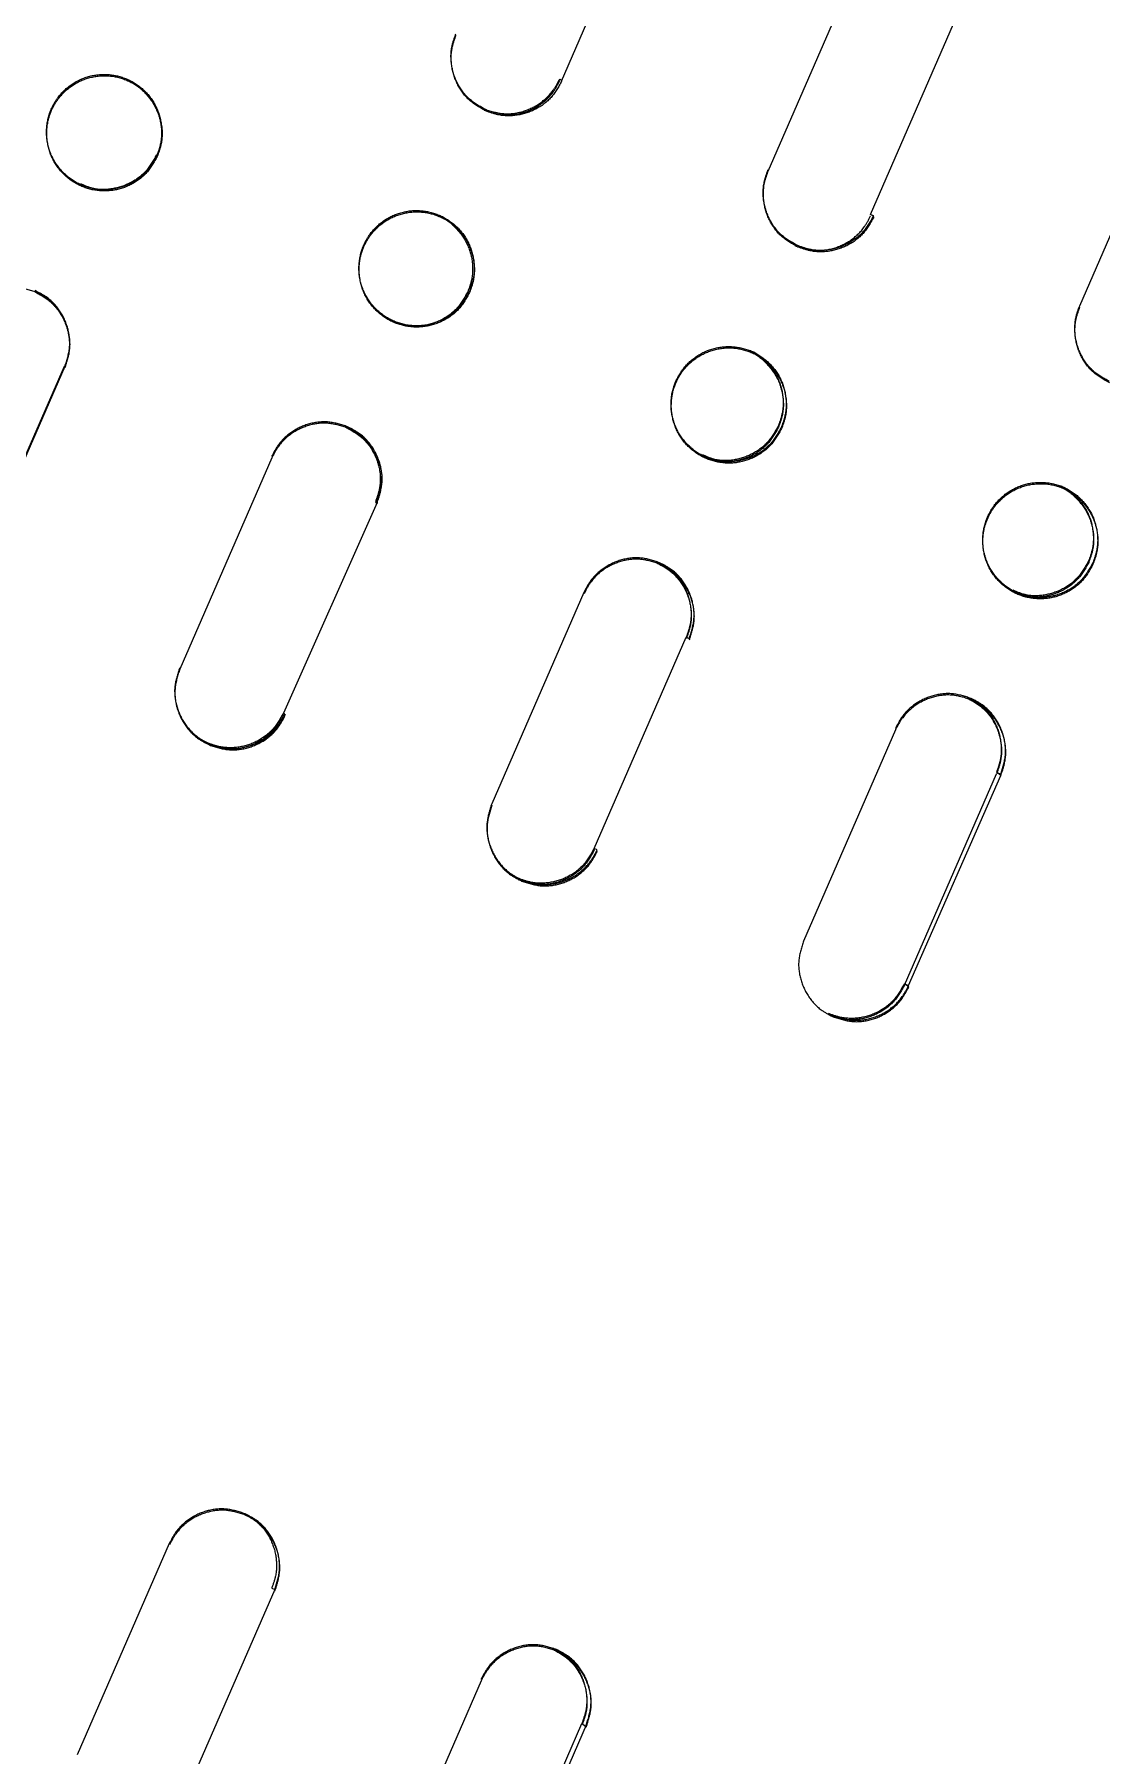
# Model space of a CAD drawing. Header units: millimetres. Extents: x -71377 to 516042, y -145869 to 441446.
# Drawn here: x 177880.5 to 177973.1, y 172027.6 to 172176.9 of the extents above; entities that cross this region are included whole.
import ezdxf

# ---------------------------------------------------------------- set-up
doc = ezdxf.new("R2010")
doc.units = ezdxf.units.MM
doc.header["$LTSCALE"] = 1000
doc.linetypes.add('IMPORT-DASHEDX2 _4_', pattern=[152.4, 101.6, -50.8])
for name, color, linetype, lineweight in [('05', 5, 'IMPORT-DASHEDX2 _4_', 5), ('06', 6, 'Continuous', 5), ('조경라인_dwg', 8, 'Continuous', 5)]:
    doc.layers.add(name, color=color, linetype=linetype, lineweight=lineweight)

# ---------------------------------------------------------------- blocks, each defined once
blk = doc.blocks.new('조경라인_dwg-6847807-지반층 배치도')
at = {"layer": '05'}
for p, q in [((177944.17, 172165.02), (177952.16, 172183.35)), ((177971.19, 172153.35), (177979.18, 172171.69)), ((177901.11, 172140.15), (177893.12, 172121.82)), ((177928.17, 172128.47), (177920.18, 172110.13)), ((177955.22, 172116.57), (177947.23, 172098.23)), ((177955.99, 172094.42), (177963.98, 172112.75)), ((177892.21, 172045.96), (177884.22, 172027.63)), ((177919.27, 172034.06), (177911.28, 172015.73))]:
    blk.add_line(p, q, dxfattribs=at)
at = {"layer": '05', "flags": 128}
for points in [[(177926.08, 172173.01), (177926.24, 172172.94), (177926.25, 172172.83), (177934.23, 172191.28), (177934.07, 172191.34), (177934.24, 172191.16)], [(177953.04, 172161.26), (177953.3, 172161.15), (177953.04, 172161.26), (177961.03, 172179.6), (177961.29, 172179.48), (177961.05, 172179.48)], [(177910.27, 172136.16), (177910.1, 172136.34), (177910.25, 172136.27), (177902.11, 172118.01), (177902.28, 172117.82)], [(177929.33, 172106.14), (177929.07, 172106.26), (177937.06, 172124.59), (177937.32, 172124.48)], [(177956.36, 172094.25), (177955.98, 172094.53), (177956.35, 172094.37), (177964.35, 172112.59), (177963.97, 172112.87), (177964.34, 172112.7)], [(177901.1, 172042.09), (177901.36, 172041.97), (177893.37, 172023.64), (177893.11, 172023.75), (177893.39, 172023.52)], [(177928.38, 172030.2), (177920.39, 172011.86), (177920.02, 172012.03), (177928.01, 172030.36), (177928.4, 172030.08)]]:
    blk.add_lwpolyline(points, dxfattribs=at)
blk.add_lwpolyline([(177883.16, 172148.08), (177875.12, 172129.77), (177883.11, 172148.1)], close=True, dxfattribs=at)
at = {"layer": '05'}
for points, knots in [([(177919.66, 172170.36), (177919.17, 172170.63), (177918.18, 172171.18), (177917.15, 172172.57), (177916.62, 172174.18), (177916.63, 172175.71), (177916.95, 172176.59), (177917.08, 172176.94)], [0, 0, 0, 0, 0.214695, 0.429386, 0.644078, 0.858772, 1, 1, 1, 1]), ([(177919.67, 172170.24), (177919.18, 172170.52), (177918.2, 172171.07), (177917.17, 172172.45), (177916.64, 172174.07), (177916.65, 172175.6), (177916.97, 172176.47), (177917.09, 172176.82)], [0, 0, 0, 0, 0.214695, 0.429386, 0.644078, 0.858772, 1, 1, 1, 1]), ([(177881.98, 172170.41), (177882.14, 172170.77), (177882.62, 172171.59), (177883.73, 172172.65), (177885.29, 172173.35), (177887, 172173.49), (177888.65, 172173.06), (177890.07, 172172.11), (177891.1, 172170.74), (177891.61, 172169.11), (177891.58, 172167.61), (177891.27, 172166.75), (177891.15, 172166.42)], [0.5, 0.5, 0.5, 0.5, 0.5368855, 0.5905738, 0.644262, 0.6979515, 0.7516393, 0.8053276, 0.8590161, 0.9127044, 0.966394, 1, 1, 1, 1]), ([(177882, 172170.3), (177882.16, 172170.65), (177882.64, 172171.48), (177883.75, 172172.53), (177885.31, 172173.23), (177887.01, 172173.38), (177888.67, 172172.95), (177890.09, 172172), (177891.12, 172170.63), (177891.63, 172169), (177891.6, 172167.49), (177891.29, 172166.63), (177891.17, 172166.3)], [0.5, 0.5, 0.5, 0.5, 0.5368855, 0.5905738, 0.644262, 0.6979515, 0.7516393, 0.8053276, 0.8590161, 0.9127044, 0.966394, 1, 1, 1, 1]), ([(177919.5, 172170.42), (177920.04, 172170.25), (177921.11, 172169.9), (177922.83, 172170.09), (177924.37, 172170.81), (177925.48, 172171.86), (177925.91, 172172.68), (177926.08, 172173.01)], [0, 0, 0, 0, 0.214692, 0.429386, 0.644078, 0.858772, 1, 1, 1, 1]), ([(177888.53, 172172.9), (177888.55, 172172.89), (177889.11, 172172.75), (177890.03, 172171.98), (177891.07, 172170.66), (177891.58, 172169.02), (177891.55, 172167.51), (177891.24, 172166.65), (177891.12, 172166.32)], [0, 0, 0, 0, 0.006793, 0.221495, 0.436199, 0.650899, 0.865608, 1, 1, 1, 1]), ([(177919.52, 172170.31), (177920.06, 172170.13), (177921.13, 172169.79), (177922.85, 172169.98), (177924.39, 172170.69), (177925.5, 172171.74), (177925.93, 172172.57), (177926.1, 172172.9)], [0, 0, 0, 0, 0.214692, 0.429386, 0.644078, 0.858772, 1, 1, 1, 1]), ([(177926.25, 172172.83), (177925.98, 172172.33), (177925.43, 172171.35), (177924.04, 172170.32), (177922.42, 172169.79), (177920.9, 172169.8), (177920.02, 172170.12), (177919.67, 172170.24)], [0, 0, 0, 0, 0.214695, 0.429387, 0.644082, 0.858772, 1, 1, 1, 1]), ([(177891.15, 172166.42), (177890.87, 172165.92), (177890.32, 172164.94), (177888.94, 172163.91), (177887.32, 172163.37), (177885.61, 172163.41), (177884, 172164.01), (177882.69, 172165.11), (177881.81, 172166.58), (177881.47, 172168.25), (177881.65, 172169.56), (177881.91, 172170.25), (177881.98, 172170.41)], [0, 0, 0, 0, 0.0536883, 0.1073774, 0.1610657, 0.2147543, 0.2684428, 0.3221314, 0.3758193, 0.4295084, 0.4831968, 0.5, 0.5, 0.5, 0.5]), ([(177891.17, 172166.3), (177890.89, 172165.81), (177890.34, 172164.82), (177888.95, 172163.79), (177887.33, 172163.26), (177885.62, 172163.3), (177884.02, 172163.9), (177882.71, 172164.99), (177881.83, 172166.46), (177881.49, 172168.14), (177881.67, 172169.45), (177881.93, 172170.14), (177882, 172170.3)], [0, 0, 0, 0, 0.0536883, 0.1073774, 0.1610657, 0.2147543, 0.2684428, 0.3221314, 0.3758193, 0.4295084, 0.4831968, 0.5, 0.5, 0.5, 0.5]), ([(177891.1, 172166.44), (177890.83, 172165.94), (177890.28, 172164.96), (177888.89, 172163.93), (177887.28, 172163.41), (177885.74, 172163.39), (177884.88, 172163.76), (177884.54, 172163.91)], [0, 0, 0, 0, 0.214742, 0.429488, 0.644231, 0.858978, 1, 1, 1, 1]), ([(177946.73, 172158.56), (177946.24, 172158.83), (177945.25, 172159.38), (177944.23, 172160.77), (177943.7, 172162.38), (177943.71, 172163.91), (177944.03, 172164.79), (177944.15, 172165.13)], [0, 0, 0, 0, 0.214691, 0.429382, 0.644076, 0.858772, 1, 1, 1, 1]), ([(177946.75, 172158.44), (177946.25, 172158.72), (177945.27, 172159.27), (177944.24, 172160.65), (177943.72, 172162.27), (177943.73, 172163.8), (177944.04, 172164.67), (177944.17, 172165.02)], [0, 0, 0, 0, 0.214691, 0.429382, 0.644076, 0.858772, 1, 1, 1, 1]), ([(177909.09, 172158.6), (177909.24, 172158.96), (177909.72, 172159.78), (177910.83, 172160.84), (177912.39, 172161.54), (177914.1, 172161.68), (177915.75, 172161.25), (177917.17, 172160.3), (177918.2, 172158.93), (177918.71, 172157.3), (177918.68, 172155.8), (177918.37, 172154.94), (177918.25, 172154.61)], [0.5, 0.5, 0.5, 0.5, 0.5368859, 0.5905741, 0.6442623, 0.6979511, 0.7516398, 0.8053279, 0.8590166, 0.9127048, 0.9663939, 1, 1, 1, 1]), ([(177909.1, 172158.49), (177909.26, 172158.84), (177909.74, 172159.67), (177910.85, 172160.72), (177912.41, 172161.42), (177914.11, 172161.57), (177915.77, 172161.14), (177917.19, 172160.19), (177918.21, 172158.82), (177918.72, 172157.19), (177918.69, 172155.68), (177918.38, 172154.82), (177918.26, 172154.49)], [0.5, 0.5, 0.5, 0.5, 0.5368859, 0.5905741, 0.6442623, 0.6979511, 0.7516398, 0.8053279, 0.8590166, 0.9127048, 0.9663939, 1, 1, 1, 1]), ([(177915.52, 172161.13), (177915.54, 172161.13), (177916.1, 172160.99), (177917.02, 172160.22), (177918.06, 172158.9), (177918.57, 172157.25), (177918.54, 172155.75), (177918.23, 172154.89), (177918.11, 172154.56)], [0, 0, 0, 0, 0.006793, 0.221495, 0.436197, 0.6509, 0.865608, 1, 1, 1, 1]), ([(177946.48, 172158.56), (177947.02, 172158.38), (177948.09, 172158.04), (177949.81, 172158.23), (177951.35, 172158.94), (177952.46, 172159.99), (177952.89, 172160.82), (177953.05, 172161.15)], [0, 0, 0, 0, 0.214695, 0.429387, 0.644078, 0.858772, 1, 1, 1, 1]), ([(177953.3, 172161.15), (177953.03, 172160.65), (177952.48, 172159.67), (177951.09, 172158.64), (177949.48, 172158.11), (177947.95, 172158.12), (177947.08, 172158.43), (177946.73, 172158.56)], [0, 0, 0, 0, 0.214695, 0.429384, 0.644079, 0.858771, 1, 1, 1, 1]), ([(177953.32, 172161.03), (177953.04, 172160.54), (177952.49, 172159.55), (177951.11, 172158.52), (177949.49, 172157.99), (177947.97, 172158), (177947.09, 172158.32), (177946.75, 172158.44)], [0, 0, 0, 0, 0.214695, 0.429384, 0.644079, 0.858771, 1, 1, 1, 1]), ([(177918.25, 172154.61), (177917.97, 172154.11), (177917.42, 172153.13), (177916.03, 172152.1), (177914.41, 172151.56), (177912.7, 172151.6), (177911.1, 172152.2), (177909.79, 172153.3), (177908.91, 172154.77), (177908.57, 172156.44), (177908.76, 172157.75), (177909.01, 172158.44), (177909.09, 172158.6)], [0, 0, 0, 0, 0.0536881, 0.1073773, 0.1610658, 0.2147542, 0.2684432, 0.3221319, 0.37582, 0.4295085, 0.4831971, 0.5, 0.5, 0.5, 0.5]), ([(177918.26, 172154.49), (177917.99, 172154), (177917.44, 172153.01), (177916.05, 172151.99), (177914.43, 172151.45), (177912.72, 172151.49), (177911.12, 172152.08), (177909.81, 172153.18), (177908.93, 172154.65), (177908.59, 172156.33), (177908.77, 172157.63), (177909.03, 172158.33), (177909.1, 172158.49)], [0, 0, 0, 0, 0.0536881, 0.1073773, 0.1610658, 0.2147542, 0.2684432, 0.3221319, 0.37582, 0.4295085, 0.4831971, 0.5, 0.5, 0.5, 0.5]), ([(177880.59, 172154.55), (177880.05, 172154.72), (177878.98, 172155.07), (177877.26, 172154.88), (177875.72, 172154.17), (177874.61, 172153.12), (177874.18, 172152.29), (177874.01, 172151.96)], [0, 0, 0, 0, 0.214692, 0.429384, 0.644078, 0.858772, 1, 1, 1, 1]), ([(177880.54, 172154.57), (177881.04, 172154.29), (177882.02, 172153.74), (177883.05, 172152.36), (177883.58, 172150.74), (177883.57, 172149.21), (177883.25, 172148.34), (177883.13, 172147.99)], [0, 0, 0, 0, 0.214692, 0.429384, 0.644078, 0.858772, 1, 1, 1, 1]), ([(177883.16, 172148.08), (177883.33, 172148.62), (177883.68, 172149.69), (177883.49, 172151.41), (177882.78, 172152.96), (177881.73, 172154.07), (177880.9, 172154.49), (177880.57, 172154.66)], [0, 0, 0, 0, 0.214692, 0.429387, 0.64408, 0.858773, 1, 1, 1, 1]), ([(177883.18, 172147.97), (177883.35, 172148.51), (177883.7, 172149.58), (177883.51, 172151.3), (177882.79, 172152.84), (177881.75, 172153.95), (177880.92, 172154.38), (177880.59, 172154.55)], [0, 0, 0, 0, 0.214692, 0.429387, 0.64408, 0.858773, 1, 1, 1, 1]), ([(177918.11, 172154.56), (177917.83, 172154.07), (177917.28, 172153.08), (177915.89, 172152.05), (177914.28, 172151.53), (177912.74, 172151.51), (177911.89, 172151.88), (177911.55, 172152.03)], [0, 0, 0, 0, 0.214743, 0.429489, 0.64423, 0.858978, 1, 1, 1, 1]), ([(177973.76, 172146.78), (177973.27, 172147.05), (177972.28, 172147.6), (177971.26, 172148.99), (177970.73, 172150.6), (177970.75, 172152.13), (177971.06, 172153), (177971.19, 172153.35)], [0, 0, 0, 0, 0.214693, 0.429386, 0.644077, 0.858772, 1, 1, 1, 1]), ([(177973.77, 172146.66), (177973.28, 172146.94), (177972.3, 172147.49), (177971.28, 172148.87), (177970.75, 172150.49), (177970.76, 172152.01), (177971.08, 172152.89), (177971.21, 172153.24)], [0, 0, 0, 0, 0.214693, 0.429386, 0.644077, 0.858772, 1, 1, 1, 1]), ([(177936.16, 172146.8), (177936.32, 172147.16), (177936.8, 172147.98), (177937.91, 172149.04), (177939.47, 172149.74), (177941.17, 172149.88), (177942.82, 172149.45), (177944.24, 172148.5), (177945.27, 172147.14), (177945.77, 172145.51), (177945.74, 172144), (177945.43, 172143.14), (177945.31, 172142.81)], [0.5, 0.5, 0.5, 0.5, 0.5368857, 0.5905742, 0.6442619, 0.6979509, 0.7516395, 0.8053283, 0.8590161, 0.9127046, 0.966394, 1, 1, 1, 1]), ([(177936.18, 172146.69), (177936.33, 172147.04), (177936.81, 172147.87), (177937.92, 172148.92), (177939.48, 172149.62), (177941.19, 172149.77), (177942.84, 172149.34), (177944.26, 172148.39), (177945.28, 172147.02), (177945.79, 172145.39), (177945.76, 172143.89), (177945.45, 172143.03), (177945.33, 172142.7)], [0.5, 0.5, 0.5, 0.5, 0.5368857, 0.5905742, 0.6442619, 0.6979509, 0.7516395, 0.8053283, 0.8590161, 0.9127046, 0.966394, 1, 1, 1, 1]), ([(177942.47, 172149.5), (177942.49, 172149.49), (177943.05, 172149.35), (177943.96, 172148.58), (177945.01, 172147.26), (177945.51, 172145.62), (177945.48, 172144.12), (177945.17, 172143.26), (177945.05, 172142.93)], [0, 0, 0, 0, 0.00679, 0.221492, 0.436197, 0.650899, 0.865607, 1, 1, 1, 1]), ([(177942.49, 172149.38), (177942.5, 172149.38), (177943.06, 172149.23), (177943.98, 172148.46), (177945.02, 172147.15), (177945.52, 172145.5), (177945.5, 172144), (177945.18, 172143.14), (177945.06, 172142.81)], [0, 0, 0, 0, 0.00679, 0.221492, 0.436197, 0.650899, 0.865607, 1, 1, 1, 1]), ([(177945.31, 172142.81), (177945.04, 172142.32), (177944.49, 172141.33), (177943.1, 172140.3), (177941.48, 172139.77), (177939.77, 172139.8), (177938.18, 172140.4), (177936.86, 172141.5), (177935.99, 172142.96), (177935.65, 172144.64), (177935.83, 172145.95), (177936.09, 172146.64), (177936.16, 172146.8)], [0, 0, 0, 0, 0.0536882, 0.1073769, 0.1610655, 0.2147544, 0.2684436, 0.3221314, 0.3758194, 0.4295084, 0.4831969, 0.5, 0.5, 0.5, 0.5]), ([(177945.33, 172142.7), (177945.05, 172142.2), (177944.5, 172141.22), (177943.12, 172140.19), (177941.5, 172139.65), (177939.79, 172139.69), (177938.19, 172140.29), (177936.88, 172141.38), (177936.01, 172142.85), (177935.67, 172144.53), (177935.85, 172145.83), (177936.11, 172146.52), (177936.18, 172146.69)], [0, 0, 0, 0, 0.0536882, 0.1073769, 0.1610655, 0.2147544, 0.2684436, 0.3221314, 0.3758194, 0.4295084, 0.4831969, 0.5, 0.5, 0.5, 0.5]), ([(177907.67, 172142.85), (177907.14, 172143.03), (177906.06, 172143.37), (177904.34, 172143.18), (177902.8, 172142.47), (177901.69, 172141.42), (177901.26, 172140.59), (177901.09, 172140.27)], [0, 0, 0, 0, 0.214694, 0.429386, 0.644077, 0.858772, 1, 1, 1, 1]), ([(177907.69, 172142.74), (177907.15, 172142.91), (177906.08, 172143.26), (177904.36, 172143.07), (177902.82, 172142.36), (177901.71, 172141.31), (177901.28, 172140.48), (177901.11, 172140.15)], [0, 0, 0, 0, 0.214694, 0.429386, 0.644077, 0.858772, 1, 1, 1, 1]), ([(177907.52, 172142.92), (177908.01, 172142.65), (177909, 172142.1), (177910.02, 172140.71), (177910.55, 172139.09), (177910.54, 172137.57), (177910.22, 172136.69), (177910.1, 172136.34)], [0, 0, 0, 0, 0.214691, 0.429386, 0.644078, 0.858772, 1, 1, 1, 1]), ([(177907.53, 172142.81), (177908.03, 172142.53), (177909.01, 172141.98), (177910.04, 172140.59), (177910.57, 172138.98), (177910.56, 172137.45), (177910.24, 172136.57), (177910.12, 172136.23)], [0, 0, 0, 0, 0.214691, 0.429386, 0.644078, 0.858772, 1, 1, 1, 1]), ([(177910.25, 172136.27), (177910.43, 172136.81), (177910.78, 172137.89), (177910.59, 172139.6), (177909.88, 172141.15), (177908.83, 172142.26), (177908, 172142.68), (177907.67, 172142.85)], [0, 0, 0, 0, 0.214691, 0.429387, 0.64408, 0.858772, 1, 1, 1, 1]), ([(177945.05, 172142.93), (177944.77, 172142.43), (177944.22, 172141.45), (177942.83, 172140.42), (177941.23, 172139.89), (177939.69, 172139.87), (177938.84, 172140.25), (177938.5, 172140.4)], [0, 0, 0, 0, 0.214742, 0.429489, 0.644231, 0.858976, 1, 1, 1, 1]), ([(177945.06, 172142.81), (177944.79, 172142.32), (177944.24, 172141.33), (177942.85, 172140.3), (177941.24, 172139.78), (177939.71, 172139.76), (177938.85, 172140.13), (177938.52, 172140.28)], [0, 0, 0, 0, 0.214742, 0.429489, 0.644231, 0.858976, 1, 1, 1, 1]), ([(177963.2, 172135.02), (177963.35, 172135.37), (177963.83, 172136.2), (177964.94, 172137.25), (177966.5, 172137.96), (177968.2, 172138.1), (177969.85, 172137.68), (177971.26, 172136.73), (177972.29, 172135.36), (177972.79, 172133.73), (177972.76, 172132.23), (177972.45, 172131.37), (177972.33, 172131.04)], [0.5, 0.5, 0.5, 0.5, 0.5368857, 0.5905741, 0.6442619, 0.697951, 0.7516396, 0.8053281, 0.8590162, 0.9127045, 0.966394, 1, 1, 1, 1]), ([(177963.22, 172134.9), (177963.37, 172135.26), (177963.85, 172136.08), (177964.96, 172137.14), (177966.52, 172137.84), (177968.22, 172137.99), (177969.87, 172137.56), (177971.28, 172136.61), (177972.3, 172135.24), (177972.81, 172133.62), (177972.78, 172132.11), (177972.46, 172131.25), (177972.34, 172130.92)], [0.5, 0.5, 0.5, 0.5, 0.5368857, 0.5905741, 0.6442619, 0.697951, 0.7516396, 0.8053281, 0.8590162, 0.9127045, 0.966394, 1, 1, 1, 1]), ([(177969.39, 172137.76), (177969.41, 172137.76), (177969.96, 172137.62), (177970.88, 172136.85), (177971.92, 172135.53), (177972.42, 172133.89), (177972.39, 172132.39), (177972.08, 172131.53), (177971.96, 172131.2)], [0, 0, 0, 0, 0.006792, 0.221493, 0.436199, 0.650899, 0.865607, 1, 1, 1, 1]), ([(177969.4, 172137.65), (177969.42, 172137.64), (177969.98, 172137.5), (177970.9, 172136.73), (177971.93, 172135.42), (177972.44, 172133.78), (177972.41, 172132.27), (177972.09, 172131.41), (177971.97, 172131.08)], [0, 0, 0, 0, 0.006792, 0.221493, 0.436199, 0.650899, 0.865607, 1, 1, 1, 1]), ([(177972.33, 172131.04), (177972.05, 172130.54), (177971.5, 172129.56), (177970.12, 172128.53), (177968.5, 172127.99), (177966.8, 172128.02), (177965.2, 172128.62), (177963.9, 172129.72), (177963.02, 172131.18), (177962.69, 172132.86), (177962.87, 172134.16), (177963.13, 172134.86), (177963.2, 172135.02)], [0, 0, 0, 0, 0.0536883, 0.1073768, 0.1610653, 0.2147543, 0.2684431, 0.3221311, 0.3758199, 0.4295084, 0.4831969, 0.5, 0.5, 0.5, 0.5]), ([(177972.34, 172130.92), (177972.07, 172130.43), (177971.52, 172129.44), (177970.13, 172128.41), (177968.52, 172127.88), (177966.82, 172127.91), (177965.22, 172128.51), (177963.91, 172129.6), (177963.04, 172131.07), (177962.7, 172132.74), (177962.88, 172134.05), (177963.14, 172134.74), (177963.22, 172134.9)], [0, 0, 0, 0, 0.0536883, 0.1073768, 0.1610653, 0.2147543, 0.2684431, 0.3221311, 0.3758199, 0.4295084, 0.4831969, 0.5, 0.5, 0.5, 0.5]), ([(177934.74, 172131.05), (177934.21, 172131.23), (177933.14, 172131.58), (177931.42, 172131.38), (177929.88, 172130.67), (177928.77, 172129.62), (177928.34, 172128.79), (177928.17, 172128.47)], [0, 0, 0, 0, 0.214691, 0.429382, 0.644076, 0.858771, 1, 1, 1, 1]), ([(177934.76, 172130.94), (177934.22, 172131.11), (177933.15, 172131.46), (177931.44, 172131.27), (177929.89, 172130.56), (177928.78, 172129.51), (177928.36, 172128.68), (177928.19, 172128.35)], [0, 0, 0, 0, 0.214691, 0.429382, 0.644076, 0.858771, 1, 1, 1, 1]), ([(177934.48, 172131.17), (177934.97, 172130.89), (177935.96, 172130.35), (177936.98, 172128.96), (177937.51, 172127.34), (177937.5, 172125.82), (177937.18, 172124.94), (177937.06, 172124.59)], [0, 0, 0, 0, 0.214694, 0.429386, 0.644078, 0.858772, 1, 1, 1, 1]), ([(177971.96, 172131.2), (177971.68, 172130.71), (177971.13, 172129.72), (177969.75, 172128.69), (177968.14, 172128.17), (177966.61, 172128.14), (177965.75, 172128.52), (177965.42, 172128.66)], [0, 0, 0, 0, 0.214742, 0.429488, 0.644232, 0.858978, 1, 1, 1, 1]), ([(177934.5, 172131.05), (177934.99, 172130.78), (177935.97, 172130.23), (177937, 172128.84), (177937.53, 172127.23), (177937.51, 172125.7), (177937.2, 172124.83), (177937.07, 172124.48)], [0, 0, 0, 0, 0.214694, 0.429386, 0.644078, 0.858772, 1, 1, 1, 1]), ([(177937.32, 172124.48), (177937.49, 172125.02), (177937.84, 172126.09), (177937.65, 172127.81), (177936.94, 172129.35), (177935.9, 172130.46), (177935.07, 172130.89), (177934.74, 172131.05)], [0, 0, 0, 0, 0.214691, 0.429385, 0.644077, 0.858771, 1, 1, 1, 1]), ([(177937.34, 172124.36), (177937.51, 172124.9), (177937.86, 172125.98), (177937.67, 172127.69), (177936.96, 172129.23), (177935.91, 172130.34), (177935.09, 172130.77), (177934.76, 172130.94)], [0, 0, 0, 0, 0.214691, 0.429385, 0.644077, 0.858771, 1, 1, 1, 1]), ([(177971.97, 172131.08), (177971.7, 172130.59), (177971.15, 172129.61), (177969.76, 172128.57), (177968.16, 172128.05), (177966.62, 172128.03), (177965.77, 172128.4), (177965.43, 172128.55)], [0, 0, 0, 0, 0.214742, 0.429488, 0.644232, 0.858978, 1, 1, 1, 1]), ([(177893.1, 172121.93), (177892.93, 172121.39), (177892.58, 172120.32), (177892.77, 172118.6), (177893.48, 172117.06), (177894.53, 172115.95), (177895.36, 172115.52), (177895.69, 172115.35)], [0, 0, 0, 0, 0.214695, 0.429387, 0.644076, 0.858774, 1, 1, 1, 1]), ([(177893.12, 172121.82), (177892.95, 172121.28), (177892.6, 172120.2), (177892.79, 172118.49), (177893.5, 172116.94), (177894.55, 172115.83), (177895.38, 172115.41), (177895.7, 172115.24)], [0, 0, 0, 0, 0.214695, 0.429387, 0.644076, 0.858774, 1, 1, 1, 1]), ([(177961.77, 172119.28), (177961.24, 172119.45), (177960.16, 172119.8), (177958.45, 172119.6), (177956.91, 172118.89), (177955.8, 172117.84), (177955.38, 172117.01), (177955.21, 172116.68)], [0, 0, 0, 0, 0.214693, 0.429385, 0.644076, 0.858771, 1, 1, 1, 1]), ([(177961.79, 172119.16), (177961.25, 172119.33), (177960.18, 172119.68), (177958.47, 172119.49), (177956.93, 172118.77), (177955.82, 172117.72), (177955.39, 172116.9), (177955.22, 172116.57)], [0, 0, 0, 0, 0.214693, 0.429385, 0.644076, 0.858771, 1, 1, 1, 1]), ([(177961.4, 172119.44), (177961.89, 172119.16), (177962.87, 172118.61), (177963.9, 172117.23), (177964.42, 172115.62), (177964.41, 172114.09), (177964.09, 172113.21), (177963.97, 172112.87)], [0, 0, 0, 0, 0.214691, 0.429383, 0.644077, 0.858772, 1, 1, 1, 1]), ([(177961.42, 172119.32), (177961.91, 172119.05), (177962.89, 172118.5), (177963.91, 172117.11), (177964.44, 172115.5), (177964.42, 172113.97), (177964.11, 172113.1), (177963.98, 172112.75)], [0, 0, 0, 0, 0.214691, 0.429383, 0.644077, 0.858772, 1, 1, 1, 1]), ([(177964.34, 172112.7), (177964.51, 172113.24), (177964.86, 172114.32), (177964.67, 172116.03), (177963.97, 172117.57), (177962.92, 172118.68), (177962.1, 172119.11), (177961.77, 172119.28)], [0, 0, 0, 0, 0.214692, 0.429385, 0.644078, 0.858772, 1, 1, 1, 1]), ([(177964.35, 172112.59), (177964.53, 172113.13), (177964.88, 172114.2), (177964.69, 172115.92), (177963.98, 172117.46), (177962.94, 172118.57), (177962.11, 172118.99), (177961.79, 172119.16)], [0, 0, 0, 0, 0.214692, 0.429385, 0.644078, 0.858772, 1, 1, 1, 1]), ([(177902.11, 172118.01), (177901.83, 172117.51), (177901.28, 172116.53), (177899.89, 172115.5), (177898.28, 172114.97), (177896.75, 172114.98), (177895.88, 172115.29), (177895.53, 172115.42)], [0, 0, 0, 0, 0.214695, 0.429387, 0.644076, 0.858772, 1, 1, 1, 1]), ([(177902.13, 172117.89), (177901.85, 172117.4), (177901.3, 172116.41), (177899.91, 172115.38), (177898.3, 172114.85), (177896.77, 172114.87), (177895.89, 172115.18), (177895.55, 172115.3)], [0, 0, 0, 0, 0.214695, 0.429387, 0.644076, 0.858772, 1, 1, 1, 1]), ([(177895.69, 172115.35), (177896.22, 172115.18), (177897.3, 172114.83), (177899.01, 172115.02), (177900.56, 172115.73), (177901.67, 172116.78), (177902.09, 172117.61), (177902.26, 172117.94)], [0, 0, 0, 0, 0.214692, 0.429383, 0.644078, 0.858772, 1, 1, 1, 1]), ([(177895.7, 172115.24), (177896.24, 172115.06), (177897.31, 172114.72), (177899.03, 172114.91), (177900.57, 172115.62), (177901.68, 172116.67), (177902.11, 172117.5), (177902.28, 172117.82)], [0, 0, 0, 0, 0.214692, 0.429383, 0.644078, 0.858772, 1, 1, 1, 1]), ([(177920.18, 172110.13), (177920.01, 172109.59), (177919.66, 172108.52), (177919.85, 172106.8), (177920.56, 172105.26), (177921.61, 172104.15), (177922.43, 172103.72), (177922.76, 172103.55)], [0, 0, 0, 0, 0.214696, 0.429386, 0.644081, 0.858775, 1, 1, 1, 1]), ([(177920.2, 172110.02), (177920.02, 172109.48), (177919.68, 172108.4), (177919.87, 172106.69), (177920.58, 172105.14), (177921.62, 172104.03), (177922.45, 172103.61), (177922.77, 172103.44)], [0, 0, 0, 0, 0.214696, 0.429386, 0.644081, 0.858775, 1, 1, 1, 1]), ([(177929.07, 172106.26), (177928.79, 172105.77), (177928.24, 172104.78), (177926.85, 172103.75), (177925.24, 172103.22), (177923.72, 172103.23), (177922.84, 172103.54), (177922.49, 172103.67)], [0, 0, 0, 0, 0.214695, 0.429387, 0.644077, 0.858771, 1, 1, 1, 1]), ([(177929.08, 172106.14), (177928.81, 172105.65), (177928.26, 172104.66), (177926.87, 172103.63), (177925.26, 172103.1), (177923.73, 172103.11), (177922.86, 172103.43), (177922.51, 172103.55)], [0, 0, 0, 0, 0.214695, 0.429387, 0.644077, 0.858771, 1, 1, 1, 1]), ([(177922.76, 172103.55), (177923.29, 172103.38), (177924.37, 172103.03), (177926.08, 172103.23), (177927.62, 172103.94), (177928.73, 172104.99), (177929.16, 172105.82), (177929.33, 172106.14)], [0, 0, 0, 0, 0.214695, 0.429386, 0.644077, 0.858772, 1, 1, 1, 1]), ([(177922.77, 172103.44), (177923.31, 172103.26), (177924.38, 172102.92), (177926.1, 172103.11), (177927.64, 172103.82), (177928.75, 172104.87), (177929.18, 172105.7), (177929.35, 172106.03)], [0, 0, 0, 0, 0.214695, 0.429386, 0.644077, 0.858772, 1, 1, 1, 1]), ([(177947.23, 172098.23), (177947.06, 172097.7), (177946.71, 172096.62), (177946.9, 172094.9), (177947.61, 172093.36), (177948.65, 172092.25), (177949.47, 172091.83), (177949.8, 172091.66)], [0, 0, 0, 0, 0.214695, 0.429387, 0.64408, 0.858773, 1, 1, 1, 1]), ([(177955.98, 172094.53), (177955.7, 172094.04), (177955.15, 172093.05), (177953.77, 172092.02), (177952.16, 172091.49), (177950.63, 172091.5), (177949.76, 172091.81), (177949.41, 172091.94)], [0, 0, 0, 0, 0.214695, 0.429387, 0.64408, 0.858775, 1, 1, 1, 1]), ([(177955.99, 172094.42), (177955.72, 172093.92), (177955.17, 172092.94), (177953.78, 172091.91), (177952.17, 172091.37), (177950.65, 172091.38), (177949.78, 172091.7), (177949.43, 172091.82)], [0, 0, 0, 0, 0.214695, 0.429387, 0.64408, 0.858775, 1, 1, 1, 1]), ([(177949.78, 172091.77), (177950.32, 172091.6), (177951.39, 172091.26), (177953.1, 172091.45), (177954.64, 172092.16), (177955.75, 172093.21), (177956.18, 172094.04), (177956.35, 172094.37)], [0, 0, 0, 0, 0.214694, 0.429385, 0.644078, 0.858772, 1, 1, 1, 1]), ([(177949.8, 172091.66), (177950.34, 172091.49), (177951.41, 172091.14), (177953.12, 172091.33), (177954.66, 172092.05), (177955.77, 172093.1), (177956.19, 172093.93), (177956.36, 172094.25)], [0, 0, 0, 0, 0.214694, 0.429385, 0.644078, 0.858772, 1, 1, 1, 1]), ([(177898.79, 172048.55), (177898.25, 172048.72), (177897.18, 172049.07), (177895.46, 172048.88), (177893.92, 172048.17), (177892.81, 172047.12), (177892.38, 172046.29), (177892.21, 172045.96)], [0, 0, 0, 0, 0.214691, 0.429382, 0.644076, 0.858772, 1, 1, 1, 1]), ([(177898.8, 172048.44), (177898.27, 172048.61), (177897.19, 172048.96), (177895.48, 172048.76), (177893.94, 172048.05), (177892.83, 172047), (177892.4, 172046.17), (177892.23, 172045.85)], [0, 0, 0, 0, 0.214691, 0.429382, 0.644076, 0.858772, 1, 1, 1, 1]), ([(177898.52, 172048.66), (177899.02, 172048.39), (177900, 172047.84), (177901.03, 172046.45), (177901.55, 172044.84), (177901.54, 172043.31), (177901.22, 172042.44), (177901.1, 172042.09)], [0, 0, 0, 0, 0.214695, 0.429387, 0.644078, 0.858772, 1, 1, 1, 1]), ([(177901.36, 172041.97), (177901.54, 172042.51), (177901.88, 172043.59), (177901.69, 172045.3), (177900.99, 172046.84), (177899.94, 172047.95), (177899.11, 172048.38), (177898.79, 172048.55)], [0, 0, 0, 0, 0.214695, 0.429385, 0.644077, 0.858771, 1, 1, 1, 1]), ([(177901.38, 172041.86), (177901.55, 172042.4), (177901.9, 172043.47), (177901.71, 172045.19), (177901, 172046.73), (177899.96, 172047.84), (177899.13, 172048.27), (177898.8, 172048.44)], [0, 0, 0, 0, 0.214695, 0.429385, 0.644077, 0.858771, 1, 1, 1, 1]), ([(177925.81, 172036.77), (177925.28, 172036.94), (177924.21, 172037.29), (177922.49, 172037.1), (177920.95, 172036.38), (177919.85, 172035.33), (177919.42, 172034.51), (177919.25, 172034.18)], [0, 0, 0, 0, 0.214693, 0.429386, 0.644077, 0.858772, 1, 1, 1, 1]), ([(177925.83, 172036.66), (177925.29, 172036.83), (177924.22, 172037.18), (177922.51, 172036.98), (177920.97, 172036.27), (177919.86, 172035.22), (177919.44, 172034.39), (177919.27, 172034.06)], [0, 0, 0, 0, 0.214693, 0.429386, 0.644077, 0.858772, 1, 1, 1, 1]), ([(177925.44, 172036.93), (177925.93, 172036.66), (177926.92, 172036.11), (177927.94, 172034.72), (177928.46, 172033.11), (177928.45, 172031.58), (177928.13, 172030.71), (177928.01, 172030.36)], [0, 0, 0, 0, 0.214691, 0.429383, 0.644077, 0.858772, 1, 1, 1, 1]), ([(177925.46, 172036.82), (177925.95, 172036.54), (177926.93, 172036), (177927.96, 172034.61), (177928.48, 172033), (177928.47, 172031.47), (177928.15, 172030.59), (177928.03, 172030.25)], [0, 0, 0, 0, 0.214691, 0.429383, 0.644077, 0.858772, 1, 1, 1, 1]), ([(177928.38, 172030.2), (177928.55, 172030.74), (177928.9, 172031.81), (177928.71, 172033.53), (177928.01, 172035.07), (177926.96, 172036.18), (177926.14, 172036.6), (177925.81, 172036.77)], [0, 0, 0, 0, 0.214695, 0.429385, 0.644078, 0.858772, 1, 1, 1, 1]), ([(177928.4, 172030.08), (177928.57, 172030.62), (177928.92, 172031.7), (177928.73, 172033.41), (177928.02, 172034.95), (177926.98, 172036.06), (177926.16, 172036.49), (177925.83, 172036.66)], [0, 0, 0, 0, 0.214695, 0.429385, 0.644078, 0.858772, 1, 1, 1, 1])]:
    blk.add_open_spline(points, degree=3, knots=knots, dxfattribs=at)
at = {"layer": '06'}
blk.add_arc((172981.49, 174827.57), 6800, 313.956972, 64.158974, dxfattribs=at)

msp = doc.modelspace()

# ---------------------------------------------------------------- block references
at = {"layer": '조경라인_dwg', "rotation": 8.537736462515947e-07}
msp.add_blockref('조경라인_dwg-6847807-지반층 배치도', (0, 0), dxfattribs=at)

doc.saveas('drawing.dxf')
